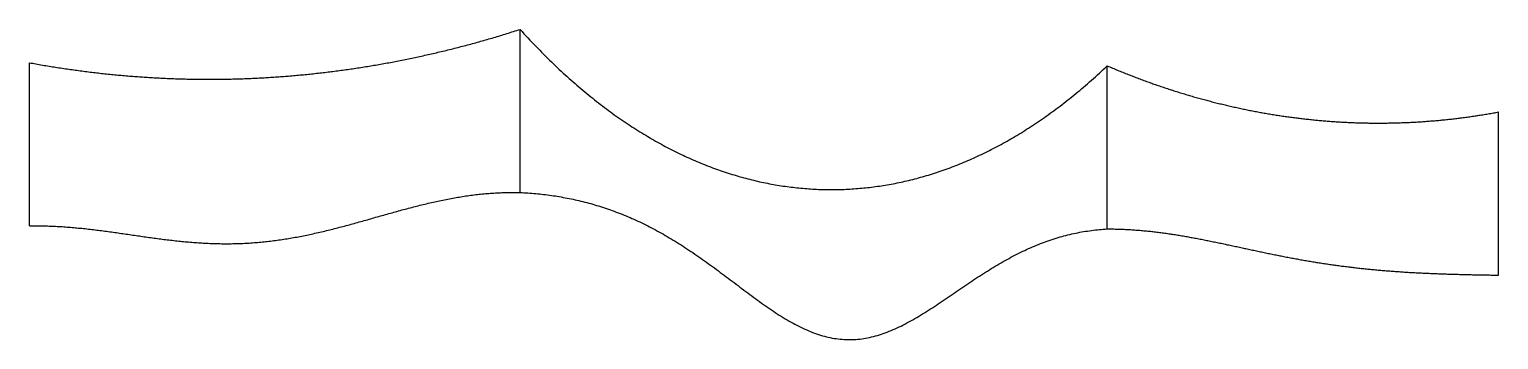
# Model space of a CAD drawing. Header units: metres. Extents: x 0 to 45, y -2 to 7.5.
import ezdxf

# ---------------------------------------------------------------- set-up
doc = ezdxf.new("R2010")
doc.units = ezdxf.units.M
for name, color, linetype in [('MERGED_CATENARY', 7, 'Continuous'), ('MERGED_GROUND', 7, 'Continuous'), ('MERGED_SUPPORTS', 7, 'Continuous')]:
    doc.layers.add(name, color=color, linetype=linetype)

msp = doc.modelspace()

# ---------------------------------------------------------------- linework, layer by layer
at = {"layer": 'MERGED_CATENARY'}
for points in [[(0, 6.527), (0.05, 6.518), (0.101, 6.509), (0.151, 6.5), (0.201, 6.491), (0.252, 6.482), (0.302, 6.473), (0.352, 6.464), (0.402, 6.456), (0.453, 6.447), (0.503, 6.439), (0.553, 6.43), (0.604, 6.422), (0.654, 6.414), (0.704, 6.406), (0.755, 6.397), (0.805, 6.39), (0.855, 6.382), (0.906, 6.374), (0.956, 6.366), (1.006, 6.359), (1.056, 6.351), (1.107, 6.344), (1.157, 6.336), (1.207, 6.329), (1.258, 6.322), (1.308, 6.315), (1.358, 6.308), (1.409, 6.301), (1.459, 6.294), (1.509, 6.287), (1.559, 6.28), (1.61, 6.274), (1.66, 6.267), (1.71, 6.261), (1.761, 6.255), (1.811, 6.248), (1.861, 6.242), (1.912, 6.236), (1.962, 6.23), (2.012, 6.224), (2.063, 6.218), (2.113, 6.213), (2.163, 6.207), (2.213, 6.201), (2.264, 6.196), (2.314, 6.19), (2.364, 6.185), (2.415, 6.18), (2.465, 6.175), (2.515, 6.17), (2.566, 6.165), (2.616, 6.16), (2.666, 6.155), (2.717, 6.15), (2.767, 6.146), (2.817, 6.141), (2.867, 6.137), (2.918, 6.132), (2.968, 6.128), (3.018, 6.124), (3.069, 6.12), (3.119, 6.115), (3.169, 6.112), (3.22, 6.108), (3.27, 6.104), (3.32, 6.1), (3.371, 6.097), (3.421, 6.093), (3.471, 6.09), (3.521, 6.086), (3.572, 6.083), (3.622, 6.08), (3.672, 6.077), (3.723, 6.074), (3.773, 6.071), (3.823, 6.068), (3.874, 6.065), (3.924, 6.062), (3.974, 6.06), (4.025, 6.057), (4.075, 6.055), (4.125, 6.052), (4.175, 6.05), (4.226, 6.048), (4.276, 6.046), (4.326, 6.044), (4.377, 6.042), (4.427, 6.04), (4.477, 6.038), (4.528, 6.036), (4.578, 6.035), (4.628, 6.033), (4.678, 6.032), (4.729, 6.031), (4.779, 6.029), (4.829, 6.028), (4.88, 6.027), (4.93, 6.026), (4.98, 6.025), (5.031, 6.024), (5.081, 6.024), (5.131, 6.023), (5.182, 6.022), (5.232, 6.022), (5.282, 6.021), (5.332, 6.021), (5.383, 6.021), (5.433, 6.021), (5.483, 6.021), (5.534, 6.021), (5.584, 6.021), (5.634, 6.021), (5.685, 6.021), (5.735, 6.021), (5.785, 6.022), (5.836, 6.022), (5.886, 6.023), (5.936, 6.024), (5.986, 6.024), (6.037, 6.025), (6.087, 6.026), (6.137, 6.027), (6.188, 6.028), (6.238, 6.029), (6.288, 6.031), (6.339, 6.032), (6.389, 6.034), (6.439, 6.035), (6.49, 6.037), (6.54, 6.038), (6.59, 6.04), (6.64, 6.042), (6.691, 6.044), (6.741, 6.046), (6.791, 6.048), (6.842, 6.05), (6.892, 6.053), (6.942, 6.055), (6.993, 6.057), (7.043, 6.06), (7.093, 6.063), (7.144, 6.065), (7.194, 6.068), (7.244, 6.071), (7.294, 6.074), (7.345, 6.077), (7.395, 6.08), (7.445, 6.083), (7.496, 6.087), (7.546, 6.09), (7.596, 6.093), (7.647, 6.097), (7.697, 6.101), (7.747, 6.104), (7.797, 6.108), (7.848, 6.112), (7.898, 6.116), (7.948, 6.12), (7.999, 6.124), (8.049, 6.128), (8.099, 6.133), (8.15, 6.137), (8.2, 6.142), (8.25, 6.146), (8.301, 6.151), (8.351, 6.156), (8.401, 6.16), (8.451, 6.165), (8.502, 6.17), (8.552, 6.175), (8.602, 6.181), (8.653, 6.186), (8.703, 6.191), (8.753, 6.197), (8.804, 6.202), (8.854, 6.208), (8.904, 6.213), (8.955, 6.219), (9.005, 6.225), (9.055, 6.231), (9.105, 6.237), (9.156, 6.243), (9.206, 6.249), (9.256, 6.255), (9.307, 6.262), (9.357, 6.268), (9.407, 6.275), (9.458, 6.281), (9.508, 6.288), (9.558, 6.295), (9.609, 6.302), (9.659, 6.309), (9.709, 6.316), (9.759, 6.323), (9.81, 6.33), (9.86, 6.337), (9.91, 6.345), (9.961, 6.352), (10.011, 6.36), (10.061, 6.367), (10.112, 6.375), (10.162, 6.383), (10.212, 6.391), (10.263, 6.399), (10.313, 6.407), (10.363, 6.415), (10.413, 6.423), (10.464, 6.431), (10.514, 6.44), (10.564, 6.448), (10.615, 6.457), (10.665, 6.465), (10.715, 6.474), (10.766, 6.483), (10.816, 6.492), (10.866, 6.501), (10.916, 6.51), (10.967, 6.519), (11.017, 6.528), (11.067, 6.538), (11.118, 6.547), (11.168, 6.557), (11.218, 6.566), (11.269, 6.576), (11.319, 6.586), (11.369, 6.595), (11.42, 6.605), (11.47, 6.615), (11.52, 6.626), (11.57, 6.636), (11.621, 6.646), (11.671, 6.656), (11.721, 6.667), (11.772, 6.677), (11.822, 6.688), (11.872, 6.699), (11.923, 6.71), (11.973, 6.72), (12.023, 6.731), (12.074, 6.742), (12.124, 6.754), (12.174, 6.765), (12.224, 6.776), (12.275, 6.788), (12.325, 6.799), (12.375, 6.811), (12.426, 6.822), (12.476, 6.834), (12.526, 6.846), (12.577, 6.858), (12.627, 6.87), (12.677, 6.882), (12.728, 6.894), (12.778, 6.906), (12.828, 6.919), (12.878, 6.931), (12.929, 6.944), (12.979, 6.956), (13.029, 6.969), (13.08, 6.982), (13.13, 6.995), (13.18, 7.008), (13.231, 7.021), (13.281, 7.034), (13.331, 7.047), (13.381, 7.06), (13.432, 7.074), (13.482, 7.087), (13.532, 7.101), (13.583, 7.115), (13.633, 7.128), (13.683, 7.142), (13.734, 7.156), (13.784, 7.17), (13.834, 7.184), (13.885, 7.198), (13.935, 7.213), (13.985, 7.227), (14.035, 7.241), (14.086, 7.256), (14.136, 7.271), (14.186, 7.285), (14.237, 7.3), (14.287, 7.315), (14.337, 7.33), (14.388, 7.345), (14.438, 7.36), (14.488, 7.376), (14.539, 7.391), (14.589, 7.406), (14.639, 7.422), (14.689, 7.437), (14.74, 7.453), (14.79, 7.469), (14.84, 7.485), (14.891, 7.501), (14.941, 7.517), (14.991, 7.533), (15.042, 7.549)], [(15.042, 7.549), (15.102, 7.483), (15.162, 7.417), (15.222, 7.352), (15.282, 7.287), (15.343, 7.223), (15.403, 7.159), (15.463, 7.096), (15.523, 7.033), (15.583, 6.971), (15.644, 6.91), (15.704, 6.849), (15.764, 6.788), (15.824, 6.728), (15.884, 6.669), (15.945, 6.61), (16.005, 6.551), (16.065, 6.493), (16.125, 6.436), (16.185, 6.379), (16.246, 6.322), (16.306, 6.266), (16.366, 6.211), (16.426, 6.156), (16.486, 6.101), (16.547, 6.047), (16.607, 5.994), (16.667, 5.941), (16.727, 5.888), (16.787, 5.836), (16.848, 5.785), (16.908, 5.733), (16.968, 5.683), (17.028, 5.633), (17.088, 5.583), (17.149, 5.534), (17.209, 5.485), (17.269, 5.437), (17.329, 5.389), (17.389, 5.341), (17.45, 5.294), (17.51, 5.248), (17.57, 5.202), (17.63, 5.156), (17.69, 5.111), (17.751, 5.067), (17.811, 5.022), (17.871, 4.979), (17.931, 4.935), (17.991, 4.892), (18.052, 4.85), (18.112, 4.808), (18.172, 4.767), (18.232, 4.725), (18.292, 4.685), (18.353, 4.645), (18.413, 4.605), (18.473, 4.566), (18.533, 4.527), (18.593, 4.488), (18.654, 4.45), (18.714, 4.412), (18.774, 4.375), (18.834, 4.338), (18.894, 4.302), (18.955, 4.266), (19.015, 4.231), (19.075, 4.196), (19.135, 4.161), (19.195, 4.127), (19.256, 4.093), (19.316, 4.059), (19.376, 4.026), (19.436, 3.994), (19.496, 3.962), (19.557, 3.93), (19.617, 3.899), (19.677, 3.868), (19.737, 3.837), (19.797, 3.807), (19.858, 3.777), (19.918, 3.748), (19.978, 3.719), (20.038, 3.69), (20.098, 3.662), (20.159, 3.635), (20.219, 3.607), (20.279, 3.58), (20.339, 3.554), (20.399, 3.528), (20.46, 3.502), (20.52, 3.476), (20.58, 3.452), (20.64, 3.427), (20.7, 3.403), (20.761, 3.379), (20.821, 3.356), (20.881, 3.333), (20.941, 3.31), (21.001, 3.288), (21.062, 3.266), (21.122, 3.244), (21.182, 3.223), (21.242, 3.203), (21.302, 3.182), (21.363, 3.162), (21.423, 3.143), (21.483, 3.124), (21.543, 3.105), (21.603, 3.087), (21.664, 3.068), (21.724, 3.051), (21.784, 3.034), (21.844, 3.017), (21.904, 3), (21.965, 2.984), (22.025, 2.968), (22.085, 2.953), (22.145, 2.938), (22.205, 2.923), (22.266, 2.909), (22.326, 2.895), (22.386, 2.881), (22.446, 2.868), (22.506, 2.856), (22.567, 2.843), (22.627, 2.831), (22.687, 2.819), (22.747, 2.808), (22.807, 2.797), (22.868, 2.787), (22.928, 2.776), (22.988, 2.766), (23.048, 2.757), (23.108, 2.748), (23.169, 2.739), (23.229, 2.731), (23.289, 2.723), (23.349, 2.715), (23.41, 2.708), (23.47, 2.701), (23.53, 2.694), (23.59, 2.688), (23.65, 2.682), (23.711, 2.677), (23.771, 2.672), (23.831, 2.667), (23.891, 2.663), (23.951, 2.659), (24.012, 2.655), (24.072, 2.652), (24.132, 2.649), (24.192, 2.646), (24.252, 2.644), (24.313, 2.642), (24.373, 2.641), (24.433, 2.64), (24.493, 2.639), (24.553, 2.639), (24.614, 2.639), (24.674, 2.639), (24.734, 2.64), (24.794, 2.641), (24.854, 2.642), (24.915, 2.644), (24.975, 2.646), (25.035, 2.649), (25.095, 2.652), (25.155, 2.655), (25.216, 2.659), (25.276, 2.663), (25.336, 2.667), (25.396, 2.672), (25.456, 2.677), (25.517, 2.682), (25.577, 2.688), (25.637, 2.694), (25.697, 2.701), (25.757, 2.707), (25.818, 2.715), (25.878, 2.722), (25.938, 2.73), (25.998, 2.739), (26.058, 2.747), (26.119, 2.756), (26.179, 2.766), (26.239, 2.776), (26.299, 2.786), (26.359, 2.796), (26.42, 2.807), (26.48, 2.819), (26.54, 2.83), (26.6, 2.842), (26.66, 2.855), (26.721, 2.868), (26.781, 2.881), (26.841, 2.894), (26.901, 2.908), (26.961, 2.922), (27.022, 2.937), (27.082, 2.952), (27.142, 2.967), (27.202, 2.983), (27.262, 2.999), (27.323, 3.016), (27.383, 3.033), (27.443, 3.05), (27.503, 3.067), (27.563, 3.085), (27.624, 3.104), (27.684, 3.123), (27.744, 3.142), (27.804, 3.161), (27.864, 3.181), (27.925, 3.201), (27.985, 3.222), (28.045, 3.243), (28.105, 3.265), (28.165, 3.286), (28.226, 3.309), (28.286, 3.331), (28.346, 3.354), (28.406, 3.378), (28.466, 3.401), (28.527, 3.425), (28.587, 3.45), (28.647, 3.475), (28.707, 3.5), (28.767, 3.526), (28.828, 3.552), (28.888, 3.579), (28.948, 3.606), (29.008, 3.633), (29.068, 3.661), (29.129, 3.689), (29.189, 3.717), (29.249, 3.746), (29.309, 3.775), (29.369, 3.805), (29.43, 3.835), (29.49, 3.866), (29.55, 3.897), (29.61, 3.928), (29.67, 3.96), (29.731, 3.992), (29.791, 4.024), (29.851, 4.057), (29.911, 4.091), (29.971, 4.125), (30.032, 4.159), (30.092, 4.193), (30.152, 4.229), (30.212, 4.264), (30.272, 4.3), (30.333, 4.336), (30.393, 4.373), (30.453, 4.41), (30.513, 4.448), (30.573, 4.486), (30.634, 4.524), (30.694, 4.563), (30.754, 4.602), (30.814, 4.642), (30.874, 4.682), (30.935, 4.723), (30.995, 4.764), (31.055, 4.806), (31.115, 4.848), (31.175, 4.89), (31.236, 4.933), (31.296, 4.976), (31.356, 5.02), (31.416, 5.064), (31.476, 5.109), (31.537, 5.154), (31.597, 5.199), (31.657, 5.245), (31.717, 5.292), (31.777, 5.338), (31.838, 5.386), (31.898, 5.434), (31.958, 5.482), (32.018, 5.531), (32.078, 5.58), (32.139, 5.63), (32.199, 5.68), (32.259, 5.73), (32.319, 5.781), (32.379, 5.833), (32.44, 5.885), (32.5, 5.938), (32.56, 5.991), (32.62, 6.044), (32.68, 6.098), (32.741, 6.153), (32.801, 6.208), (32.861, 6.263), (32.921, 6.319), (32.981, 6.375), (33.042, 6.432)], [(33.042, 6.432), (33.082, 6.415), (33.122, 6.398), (33.162, 6.381), (33.202, 6.364), (33.242, 6.348), (33.282, 6.331), (33.323, 6.314), (33.363, 6.298), (33.403, 6.281), (33.443, 6.265), (33.483, 6.249), (33.523, 6.233), (33.563, 6.216), (33.603, 6.2), (33.644, 6.185), (33.684, 6.169), (33.724, 6.153), (33.764, 6.137), (33.804, 6.122), (33.844, 6.106), (33.884, 6.091), (33.925, 6.076), (33.965, 6.06), (34.005, 6.045), (34.045, 6.03), (34.085, 6.015), (34.125, 6), (34.165, 5.985), (34.205, 5.971), (34.246, 5.956), (34.286, 5.942), (34.326, 5.927), (34.366, 5.913), (34.406, 5.899), (34.446, 5.884), (34.486, 5.87), (34.527, 5.856), (34.567, 5.842), (34.607, 5.828), (34.647, 5.815), (34.687, 5.801), (34.727, 5.787), (34.767, 5.774), (34.807, 5.76), (34.848, 5.747), (34.888, 5.734), (34.928, 5.721), (34.968, 5.708), (35.008, 5.695), (35.048, 5.682), (35.088, 5.669), (35.129, 5.656), (35.169, 5.643), (35.209, 5.631), (35.249, 5.618), (35.289, 5.606), (35.329, 5.594), (35.369, 5.581), (35.41, 5.569), (35.45, 5.557), (35.49, 5.545), (35.53, 5.533), (35.57, 5.521), (35.61, 5.51), (35.65, 5.498), (35.69, 5.486), (35.731, 5.475), (35.771, 5.463), (35.811, 5.452), (35.851, 5.441), (35.891, 5.43), (35.931, 5.419), (35.971, 5.408), (36.012, 5.397), (36.052, 5.386), (36.092, 5.375), (36.132, 5.365), (36.172, 5.354), (36.212, 5.344), (36.252, 5.333), (36.292, 5.323), (36.333, 5.313), (36.373, 5.302), (36.413, 5.292), (36.453, 5.282), (36.493, 5.272), (36.533, 5.263), (36.573, 5.253), (36.614, 5.243), (36.654, 5.234), (36.694, 5.224), (36.734, 5.215), (36.774, 5.205), (36.814, 5.196), (36.854, 5.187), (36.894, 5.178), (36.935, 5.169), (36.975, 5.16), (37.015, 5.151), (37.055, 5.142), (37.095, 5.134), (37.135, 5.125), (37.175, 5.117), (37.216, 5.108), (37.256, 5.1), (37.296, 5.092), (37.336, 5.083), (37.376, 5.075), (37.416, 5.067), (37.456, 5.059), (37.496, 5.052), (37.537, 5.044), (37.577, 5.036), (37.617, 5.029), (37.657, 5.021), (37.697, 5.014), (37.737, 5.006), (37.777, 4.999), (37.818, 4.992), (37.858, 4.985), (37.898, 4.978), (37.938, 4.971), (37.978, 4.964), (38.018, 4.957), (38.058, 4.95), (38.098, 4.944), (38.139, 4.937), (38.179, 4.931), (38.219, 4.924), (38.259, 4.918), (38.299, 4.912), (38.339, 4.906), (38.379, 4.9), (38.42, 4.894), (38.46, 4.888), (38.5, 4.882), (38.54, 4.876), (38.58, 4.871), (38.62, 4.865), (38.66, 4.86), (38.7, 4.854), (38.741, 4.849), (38.781, 4.844), (38.821, 4.839), (38.861, 4.834), (38.901, 4.829), (38.941, 4.824), (38.981, 4.819), (39.022, 4.814), (39.062, 4.809), (39.102, 4.805), (39.142, 4.8), (39.182, 4.796), (39.222, 4.792), (39.262, 4.787), (39.302, 4.783), (39.343, 4.779), (39.383, 4.775), (39.423, 4.771), (39.463, 4.767), (39.503, 4.763), (39.543, 4.76), (39.583, 4.756), (39.624, 4.753), (39.664, 4.749), (39.704, 4.746), (39.744, 4.743), (39.784, 4.739), (39.824, 4.736), (39.864, 4.733), (39.904, 4.73), (39.945, 4.727), (39.985, 4.725), (40.025, 4.722), (40.065, 4.719), (40.105, 4.717), (40.145, 4.714), (40.185, 4.712), (40.226, 4.709), (40.266, 4.707), (40.306, 4.705), (40.346, 4.703), (40.386, 4.701), (40.426, 4.699), (40.466, 4.697), (40.506, 4.695), (40.547, 4.694), (40.587, 4.692), (40.627, 4.691), (40.667, 4.689), (40.707, 4.688), (40.747, 4.687), (40.787, 4.685), (40.828, 4.684), (40.868, 4.683), (40.908, 4.682), (40.948, 4.681), (40.988, 4.681), (41.028, 4.68), (41.068, 4.679), (41.108, 4.679), (41.149, 4.678), (41.189, 4.678), (41.229, 4.678), (41.269, 4.677), (41.309, 4.677), (41.349, 4.677), (41.389, 4.677), (41.43, 4.677), (41.47, 4.677), (41.51, 4.678), (41.55, 4.678), (41.59, 4.678), (41.63, 4.679), (41.67, 4.68), (41.711, 4.68), (41.751, 4.681), (41.791, 4.682), (41.831, 4.683), (41.871, 4.684), (41.911, 4.685), (41.951, 4.686), (41.991, 4.687), (42.032, 4.688), (42.072, 4.69), (42.112, 4.691), (42.152, 4.693), (42.192, 4.694), (42.232, 4.696), (42.272, 4.698), (42.313, 4.7), (42.353, 4.702), (42.393, 4.704), (42.433, 4.706), (42.473, 4.708), (42.513, 4.71), (42.553, 4.713), (42.593, 4.715), (42.634, 4.718), (42.674, 4.72), (42.714, 4.723), (42.754, 4.726), (42.794, 4.729), (42.834, 4.731), (42.874, 4.734), (42.915, 4.738), (42.955, 4.741), (42.995, 4.744), (43.035, 4.747), (43.075, 4.751), (43.115, 4.754), (43.155, 4.758), (43.195, 4.761), (43.236, 4.765), (43.276, 4.769), (43.316, 4.773), (43.356, 4.777), (43.396, 4.781), (43.436, 4.785), (43.476, 4.789), (43.517, 4.793), (43.557, 4.798), (43.597, 4.802), (43.637, 4.807), (43.677, 4.811), (43.717, 4.816), (43.757, 4.821), (43.797, 4.826), (43.838, 4.831), (43.878, 4.836), (43.918, 4.841), (43.958, 4.846), (43.998, 4.851), (44.038, 4.857), (44.078, 4.862), (44.119, 4.868), (44.159, 4.873), (44.199, 4.879), (44.239, 4.885), (44.279, 4.89), (44.319, 4.896), (44.359, 4.902), (44.399, 4.908), (44.44, 4.915), (44.48, 4.921), (44.52, 4.927), (44.56, 4.934), (44.6, 4.94), (44.64, 4.947), (44.68, 4.953), (44.721, 4.96), (44.761, 4.967), (44.801, 4.974), (44.841, 4.981), (44.881, 4.988), (44.921, 4.995), (44.961, 5.002), (45.001, 5.009), (45.042, 5.017)]]:
    msp.add_lwpolyline(points, dxfattribs=at)
at = {"layer": 'MERGED_GROUND'}
for points in [[(0, 1.527), (0.05, 1.528), (0.101, 1.528), (0.151, 1.529), (0.201, 1.529), (0.252, 1.529), (0.302, 1.528), (0.352, 1.528), (0.402, 1.527), (0.453, 1.526), (0.503, 1.525), (0.553, 1.523), (0.604, 1.522), (0.654, 1.52), (0.704, 1.518), (0.755, 1.516), (0.805, 1.513), (0.855, 1.511), (0.906, 1.508), (0.956, 1.505), (1.006, 1.502), (1.056, 1.499), (1.107, 1.495), (1.157, 1.491), (1.207, 1.488), (1.258, 1.484), (1.308, 1.479), (1.358, 1.475), (1.409, 1.471), (1.459, 1.466), (1.509, 1.461), (1.559, 1.456), (1.61, 1.451), (1.66, 1.446), (1.71, 1.441), (1.761, 1.435), (1.811, 1.429), (1.861, 1.424), (1.912, 1.418), (1.962, 1.412), (2.012, 1.406), (2.063, 1.399), (2.113, 1.393), (2.163, 1.387), (2.213, 1.38), (2.264, 1.374), (2.314, 1.367), (2.364, 1.36), (2.415, 1.353), (2.465, 1.346), (2.515, 1.339), (2.566, 1.332), (2.616, 1.325), (2.666, 1.318), (2.717, 1.311), (2.767, 1.304), (2.817, 1.297), (2.867, 1.289), (2.918, 1.282), (2.968, 1.275), (3.018, 1.267), (3.069, 1.26), (3.119, 1.253), (3.169, 1.245), (3.22, 1.238), (3.27, 1.231), (3.32, 1.223), (3.371, 1.216), (3.421, 1.209), (3.471, 1.202), (3.521, 1.195), (3.572, 1.187), (3.622, 1.18), (3.672, 1.173), (3.723, 1.166), (3.773, 1.159), (3.823, 1.152), (3.874, 1.146), (3.924, 1.139), (3.974, 1.132), (4.025, 1.126), (4.075, 1.119), (4.125, 1.113), (4.175, 1.107), (4.226, 1.1), (4.276, 1.094), (4.326, 1.088), (4.377, 1.083), (4.427, 1.077), (4.477, 1.071), (4.528, 1.066), (4.578, 1.061), (4.628, 1.055), (4.678, 1.05), (4.729, 1.045), (4.779, 1.041), (4.829, 1.036), (4.88, 1.032), (4.93, 1.027), (4.98, 1.023), (5.031, 1.019), (5.081, 1.016), (5.131, 1.012), (5.182, 1.008), (5.232, 1.005), (5.282, 1.002), (5.332, 0.999), (5.383, 0.996), (5.433, 0.994), (5.483, 0.992), (5.534, 0.99), (5.584, 0.988), (5.634, 0.986), (5.685, 0.984), (5.735, 0.983), (5.785, 0.982), (5.836, 0.981), (5.886, 0.98), (5.936, 0.98), (5.986, 0.979), (6.037, 0.979), (6.087, 0.979), (6.137, 0.98), (6.188, 0.98), (6.238, 0.981), (6.288, 0.982), (6.339, 0.983), (6.389, 0.985), (6.439, 0.987), (6.49, 0.988), (6.54, 0.991), (6.59, 0.993), (6.64, 0.996), (6.691, 0.998), (6.741, 1.001), (6.791, 1.005), (6.842, 1.008), (6.892, 1.012), (6.942, 1.016), (6.993, 1.02), (7.043, 1.024), (7.093, 1.029), (7.144, 1.034), (7.194, 1.039), (7.244, 1.044), (7.294, 1.05), (7.345, 1.055), (7.395, 1.061), (7.445, 1.067), (7.496, 1.074), (7.546, 1.08), (7.596, 1.087), (7.647, 1.094), (7.697, 1.101), (7.747, 1.109), (7.797, 1.116), (7.848, 1.124), (7.898, 1.132), (7.948, 1.141), (7.999, 1.149), (8.049, 1.158), (8.099, 1.166), (8.15, 1.175), (8.2, 1.185), (8.25, 1.194), (8.301, 1.204), (8.351, 1.214), (8.401, 1.223), (8.451, 1.234), (8.502, 1.244), (8.552, 1.254), (8.602, 1.265), (8.653, 1.276), (8.703, 1.287), (8.753, 1.298), (8.804, 1.309), (8.854, 1.321), (8.904, 1.332), (8.955, 1.344), (9.005, 1.356), (9.055, 1.368), (9.105, 1.38), (9.156, 1.393), (9.206, 1.405), (9.256, 1.417), (9.307, 1.43), (9.357, 1.443), (9.407, 1.456), (9.458, 1.469), (9.508, 1.482), (9.558, 1.495), (9.609, 1.508), (9.659, 1.522), (9.709, 1.535), (9.759, 1.549), (9.81, 1.563), (9.86, 1.576), (9.91, 1.59), (9.961, 1.604), (10.011, 1.618), (10.061, 1.632), (10.112, 1.646), (10.162, 1.66), (10.212, 1.674), (10.263, 1.688), (10.313, 1.702), (10.363, 1.716), (10.413, 1.731), (10.464, 1.745), (10.514, 1.759), (10.564, 1.773), (10.615, 1.788), (10.665, 1.802), (10.715, 1.816), (10.766, 1.831), (10.816, 1.845), (10.866, 1.859), (10.916, 1.873), (10.967, 1.887), (11.017, 1.901), (11.067, 1.916), (11.118, 1.93), (11.168, 1.944), (11.218, 1.958), (11.269, 1.971), (11.319, 1.985), (11.369, 1.999), (11.42, 2.013), (11.47, 2.026), (11.52, 2.04), (11.57, 2.053), (11.621, 2.067), (11.671, 2.08), (11.721, 2.093), (11.772, 2.106), (11.822, 2.119), (11.872, 2.132), (11.923, 2.144), (11.973, 2.157), (12.023, 2.169), (12.074, 2.182), (12.124, 2.194), (12.174, 2.206), (12.224, 2.218), (12.275, 2.23), (12.325, 2.241), (12.375, 2.253), (12.426, 2.264), (12.476, 2.275), (12.526, 2.286), (12.577, 2.297), (12.627, 2.307), (12.677, 2.318), (12.728, 2.328), (12.778, 2.338), (12.828, 2.348), (12.878, 2.357), (12.929, 2.367), (12.979, 2.376), (13.029, 2.385), (13.08, 2.394), (13.13, 2.403), (13.18, 2.411), (13.231, 2.419), (13.281, 2.427), (13.331, 2.435), (13.381, 2.442), (13.432, 2.45), (13.482, 2.457), (13.532, 2.464), (13.583, 2.47), (13.633, 2.477), (13.683, 2.483), (13.734, 2.489), (13.784, 2.494), (13.834, 2.499), (13.885, 2.505), (13.935, 2.509), (13.985, 2.514), (14.035, 2.518), (14.086, 2.522), (14.136, 2.526), (14.186, 2.53), (14.237, 2.533), (14.287, 2.536), (14.337, 2.539), (14.388, 2.541), (14.438, 2.544), (14.488, 2.546), (14.539, 2.547), (14.589, 2.549), (14.639, 2.55), (14.689, 2.551), (14.74, 2.551), (14.79, 2.552), (14.84, 2.552), (14.891, 2.551), (14.941, 2.551), (14.991, 2.55), (15.042, 2.549)], [(15.042, 2.549), (15.102, 2.546), (15.162, 2.543), (15.222, 2.54), (15.282, 2.536), (15.343, 2.531), (15.403, 2.527), (15.463, 2.522), (15.523, 2.516), (15.583, 2.511), (15.644, 2.505), (15.704, 2.498), (15.764, 2.491), (15.824, 2.484), (15.884, 2.476), (15.945, 2.468), (16.005, 2.46), (16.065, 2.451), (16.125, 2.442), (16.185, 2.432), (16.246, 2.422), (16.306, 2.412), (16.366, 2.401), (16.426, 2.39), (16.486, 2.378), (16.547, 2.366), (16.607, 2.354), (16.667, 2.341), (16.727, 2.328), (16.787, 2.314), (16.848, 2.3), (16.908, 2.286), (16.968, 2.271), (17.028, 2.256), (17.088, 2.24), (17.149, 2.224), (17.209, 2.207), (17.269, 2.19), (17.329, 2.173), (17.389, 2.155), (17.45, 2.136), (17.51, 2.118), (17.57, 2.098), (17.63, 2.079), (17.69, 2.058), (17.751, 2.038), (17.811, 2.017), (17.871, 1.995), (17.931, 1.973), (17.991, 1.951), (18.052, 1.928), (18.112, 1.905), (18.172, 1.881), (18.232, 1.856), (18.292, 1.832), (18.353, 1.806), (18.413, 1.781), (18.473, 1.754), (18.533, 1.728), (18.593, 1.701), (18.654, 1.673), (18.714, 1.645), (18.774, 1.616), (18.834, 1.587), (18.894, 1.557), (18.955, 1.527), (19.015, 1.497), (19.075, 1.466), (19.135, 1.434), (19.195, 1.402), (19.256, 1.369), (19.316, 1.336), (19.376, 1.303), (19.436, 1.269), (19.496, 1.234), (19.557, 1.2), (19.617, 1.164), (19.677, 1.128), (19.737, 1.092), (19.797, 1.055), (19.858, 1.018), (19.918, 0.98), (19.978, 0.942), (20.038, 0.904), (20.098, 0.865), (20.159, 0.825), (20.219, 0.785), (20.279, 0.745), (20.339, 0.705), (20.399, 0.664), (20.46, 0.622), (20.52, 0.581), (20.58, 0.539), (20.64, 0.496), (20.7, 0.453), (20.761, 0.41), (20.821, 0.367), (20.881, 0.323), (20.941, 0.28), (21.001, 0.236), (21.062, 0.191), (21.122, 0.147), (21.182, 0.102), (21.242, 0.057), (21.302, 0.012), (21.363, -0.033), (21.423, -0.078), (21.483, -0.124), (21.543, -0.169), (21.603, -0.214), (21.664, -0.26), (21.724, -0.305), (21.784, -0.351), (21.844, -0.396), (21.904, -0.441), (21.965, -0.486), (22.025, -0.531), (22.085, -0.576), (22.145, -0.621), (22.205, -0.665), (22.266, -0.709), (22.326, -0.753), (22.386, -0.796), (22.446, -0.84), (22.506, -0.882), (22.567, -0.925), (22.627, -0.967), (22.687, -1.008), (22.747, -1.049), (22.807, -1.089), (22.868, -1.129), (22.928, -1.168), (22.988, -1.207), (23.048, -1.245), (23.108, -1.282), (23.169, -1.319), (23.229, -1.355), (23.289, -1.39), (23.349, -1.424), (23.41, -1.457), (23.47, -1.49), (23.53, -1.521), (23.59, -1.552), (23.65, -1.582), (23.711, -1.611), (23.771, -1.639), (23.831, -1.665), (23.891, -1.691), (23.951, -1.716), (24.012, -1.739), (24.072, -1.762), (24.132, -1.783), (24.192, -1.804), (24.252, -1.823), (24.313, -1.84), (24.373, -1.857), (24.433, -1.873), (24.493, -1.887), (24.553, -1.9), (24.614, -1.912), (24.674, -1.922), (24.734, -1.931), (24.794, -1.939), (24.854, -1.946), (24.915, -1.951), (24.975, -1.956), (25.035, -1.958), (25.095, -1.96), (25.155, -1.96), (25.216, -1.959), (25.276, -1.957), (25.336, -1.953), (25.396, -1.948), (25.456, -1.942), (25.517, -1.935), (25.577, -1.926), (25.637, -1.916), (25.697, -1.905), (25.757, -1.893), (25.818, -1.879), (25.878, -1.864), (25.938, -1.848), (25.998, -1.831), (26.058, -1.813), (26.119, -1.794), (26.179, -1.773), (26.239, -1.752), (26.299, -1.729), (26.359, -1.706), (26.42, -1.681), (26.48, -1.655), (26.54, -1.629), (26.6, -1.601), (26.66, -1.573), (26.721, -1.544), (26.781, -1.514), (26.841, -1.483), (26.901, -1.451), (26.961, -1.419), (27.022, -1.386), (27.082, -1.352), (27.142, -1.317), (27.202, -1.282), (27.262, -1.247), (27.323, -1.21), (27.383, -1.173), (27.443, -1.136), (27.503, -1.098), (27.563, -1.06), (27.624, -1.021), (27.684, -0.982), (27.744, -0.943), (27.804, -0.903), (27.864, -0.863), (27.925, -0.823), (27.985, -0.783), (28.045, -0.742), (28.105, -0.701), (28.165, -0.661), (28.226, -0.62), (28.286, -0.578), (28.346, -0.537), (28.406, -0.496), (28.466, -0.455), (28.527, -0.414), (28.587, -0.373), (28.647, -0.332), (28.707, -0.292), (28.767, -0.251), (28.828, -0.21), (28.888, -0.17), (28.948, -0.13), (29.008, -0.09), (29.068, -0.051), (29.129, -0.012), (29.189, 0.027), (29.249, 0.066), (29.309, 0.104), (29.369, 0.142), (29.43, 0.18), (29.49, 0.217), (29.55, 0.254), (29.61, 0.29), (29.67, 0.326), (29.731, 0.361), (29.791, 0.396), (29.851, 0.431), (29.911, 0.465), (29.971, 0.498), (30.032, 0.531), (30.092, 0.564), (30.152, 0.596), (30.212, 0.627), (30.272, 0.658), (30.333, 0.688), (30.393, 0.718), (30.453, 0.747), (30.513, 0.775), (30.573, 0.803), (30.634, 0.831), (30.694, 0.857), (30.754, 0.884), (30.814, 0.909), (30.874, 0.934), (30.935, 0.959), (30.995, 0.982), (31.055, 1.005), (31.115, 1.028), (31.175, 1.05), (31.236, 1.071), (31.296, 1.092), (31.356, 1.112), (31.416, 1.131), (31.476, 1.15), (31.537, 1.168), (31.597, 1.186), (31.657, 1.203), (31.717, 1.219), (31.777, 1.235), (31.838, 1.25), (31.898, 1.265), (31.958, 1.279), (32.018, 1.292), (32.078, 1.305), (32.139, 1.317), (32.199, 1.329), (32.259, 1.34), (32.319, 1.35), (32.379, 1.36), (32.44, 1.369), (32.5, 1.378), (32.56, 1.386), (32.62, 1.394), (32.68, 1.401), (32.741, 1.408), (32.801, 1.414), (32.861, 1.419), (32.921, 1.424), (32.981, 1.429), (33.042, 1.432)], [(33.042, 1.432), (33.082, 1.432), (33.122, 1.432), (33.162, 1.432), (33.202, 1.431), (33.242, 1.431), (33.282, 1.43), (33.323, 1.429), (33.363, 1.428), (33.403, 1.427), (33.443, 1.426), (33.483, 1.424), (33.523, 1.422), (33.563, 1.421), (33.603, 1.419), (33.644, 1.417), (33.684, 1.415), (33.724, 1.413), (33.764, 1.41), (33.804, 1.408), (33.844, 1.405), (33.884, 1.402), (33.925, 1.399), (33.965, 1.396), (34.005, 1.393), (34.045, 1.39), (34.085, 1.386), (34.125, 1.383), (34.165, 1.379), (34.205, 1.375), (34.246, 1.371), (34.286, 1.367), (34.326, 1.363), (34.366, 1.359), (34.406, 1.355), (34.446, 1.35), (34.486, 1.345), (34.527, 1.341), (34.567, 1.336), (34.607, 1.331), (34.647, 1.326), (34.687, 1.32), (34.727, 1.315), (34.767, 1.31), (34.807, 1.304), (34.848, 1.299), (34.888, 1.293), (34.928, 1.287), (34.968, 1.281), (35.008, 1.275), (35.048, 1.269), (35.088, 1.263), (35.129, 1.257), (35.169, 1.25), (35.209, 1.244), (35.249, 1.237), (35.289, 1.23), (35.329, 1.224), (35.369, 1.217), (35.41, 1.21), (35.45, 1.203), (35.49, 1.196), (35.53, 1.189), (35.57, 1.182), (35.61, 1.174), (35.65, 1.167), (35.69, 1.16), (35.731, 1.152), (35.771, 1.145), (35.811, 1.137), (35.851, 1.129), (35.891, 1.122), (35.931, 1.114), (35.971, 1.106), (36.012, 1.098), (36.052, 1.09), (36.092, 1.082), (36.132, 1.074), (36.172, 1.066), (36.212, 1.058), (36.252, 1.05), (36.292, 1.042), (36.333, 1.033), (36.373, 1.025), (36.413, 1.017), (36.453, 1.008), (36.493, 1), (36.533, 0.992), (36.573, 0.983), (36.614, 0.975), (36.654, 0.966), (36.694, 0.958), (36.734, 0.949), (36.774, 0.941), (36.814, 0.932), (36.854, 0.923), (36.894, 0.915), (36.935, 0.906), (36.975, 0.898), (37.015, 0.889), (37.055, 0.88), (37.095, 0.872), (37.135, 0.863), (37.175, 0.854), (37.216, 0.846), (37.256, 0.837), (37.296, 0.829), (37.336, 0.82), (37.376, 0.811), (37.416, 0.803), (37.456, 0.794), (37.496, 0.786), (37.537, 0.777), (37.577, 0.769), (37.617, 0.76), (37.657, 0.752), (37.697, 0.743), (37.737, 0.735), (37.777, 0.726), (37.818, 0.718), (37.858, 0.709), (37.898, 0.701), (37.938, 0.693), (37.978, 0.684), (38.018, 0.676), (38.058, 0.668), (38.098, 0.66), (38.139, 0.651), (38.179, 0.643), (38.219, 0.635), (38.259, 0.627), (38.299, 0.619), (38.339, 0.611), (38.379, 0.603), (38.42, 0.595), (38.46, 0.588), (38.5, 0.58), (38.54, 0.572), (38.58, 0.564), (38.62, 0.557), (38.66, 0.549), (38.7, 0.541), (38.741, 0.534), (38.781, 0.526), (38.821, 0.519), (38.861, 0.512), (38.901, 0.504), (38.941, 0.497), (38.981, 0.49), (39.022, 0.483), (39.062, 0.476), (39.102, 0.469), (39.142, 0.462), (39.182, 0.455), (39.222, 0.448), (39.262, 0.441), (39.302, 0.434), (39.343, 0.428), (39.383, 0.421), (39.423, 0.414), (39.463, 0.408), (39.503, 0.402), (39.543, 0.395), (39.583, 0.389), (39.624, 0.383), (39.664, 0.376), (39.704, 0.37), (39.744, 0.364), (39.784, 0.358), (39.824, 0.352), (39.864, 0.346), (39.904, 0.341), (39.945, 0.335), (39.985, 0.329), (40.025, 0.323), (40.065, 0.318), (40.105, 0.312), (40.145, 0.307), (40.185, 0.302), (40.226, 0.296), (40.266, 0.291), (40.306, 0.286), (40.346, 0.281), (40.386, 0.276), (40.426, 0.271), (40.466, 0.266), (40.506, 0.261), (40.547, 0.256), (40.587, 0.251), (40.627, 0.247), (40.667, 0.242), (40.707, 0.238), (40.747, 0.233), (40.787, 0.229), (40.828, 0.224), (40.868, 0.22), (40.908, 0.216), (40.948, 0.212), (40.988, 0.207), (41.028, 0.203), (41.068, 0.199), (41.108, 0.195), (41.149, 0.192), (41.189, 0.188), (41.229, 0.184), (41.269, 0.18), (41.309, 0.177), (41.349, 0.173), (41.389, 0.169), (41.43, 0.166), (41.47, 0.162), (41.51, 0.159), (41.55, 0.156), (41.59, 0.153), (41.63, 0.149), (41.67, 0.146), (41.711, 0.143), (41.751, 0.14), (41.791, 0.137), (41.831, 0.134), (41.871, 0.131), (41.911, 0.128), (41.951, 0.125), (41.991, 0.123), (42.032, 0.12), (42.072, 0.117), (42.112, 0.115), (42.152, 0.112), (42.192, 0.11), (42.232, 0.107), (42.272, 0.105), (42.313, 0.102), (42.353, 0.1), (42.393, 0.098), (42.433, 0.095), (42.473, 0.093), (42.513, 0.091), (42.553, 0.089), (42.593, 0.087), (42.634, 0.085), (42.674, 0.083), (42.714, 0.081), (42.754, 0.079), (42.794, 0.077), (42.834, 0.075), (42.874, 0.073), (42.915, 0.072), (42.955, 0.07), (42.995, 0.068), (43.035, 0.066), (43.075, 0.065), (43.115, 0.063), (43.155, 0.062), (43.195, 0.06), (43.236, 0.059), (43.276, 0.057), (43.316, 0.056), (43.356, 0.054), (43.396, 0.053), (43.436, 0.052), (43.476, 0.05), (43.517, 0.049), (43.557, 0.048), (43.597, 0.046), (43.637, 0.045), (43.677, 0.044), (43.717, 0.043), (43.757, 0.042), (43.797, 0.041), (43.838, 0.04), (43.878, 0.038), (43.918, 0.037), (43.958, 0.036), (43.998, 0.035), (44.038, 0.035), (44.078, 0.034), (44.119, 0.033), (44.159, 0.032), (44.199, 0.031), (44.239, 0.03), (44.279, 0.029), (44.319, 0.028), (44.359, 0.028), (44.399, 0.027), (44.44, 0.026), (44.48, 0.025), (44.52, 0.025), (44.56, 0.024), (44.6, 0.023), (44.64, 0.023), (44.68, 0.022), (44.721, 0.021), (44.761, 0.021), (44.801, 0.02), (44.841, 0.02), (44.881, 0.019), (44.921, 0.018), (44.961, 0.018), (45.001, 0.017), (45.042, 0.017)]]:
    msp.add_lwpolyline(points, dxfattribs=at)
at = {"layer": 'MERGED_SUPPORTS'}
for p, q in [((15.042, 2.549), (15.042, 7.549)), ((0, 1.527), (0, 6.527)), ((33.042, 1.432), (33.042, 6.432)), ((45.042, 0.017), (45.042, 5.017))]:
    msp.add_line(p, q, dxfattribs=at)

doc.saveas('drawing.dxf')
